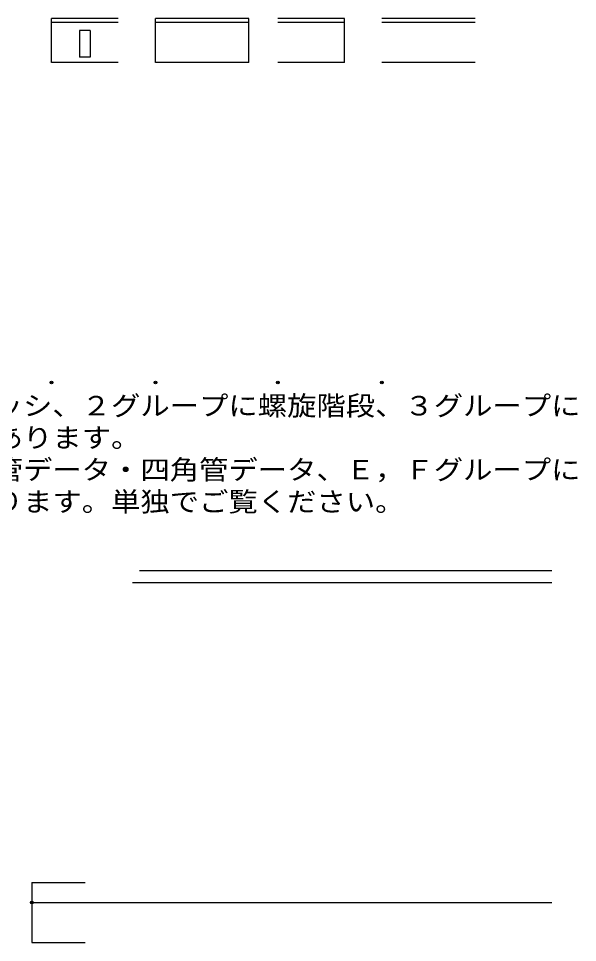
# Model space of a CAD drawing. Units: millimetres at full size, sheet at 1:200. Extents: x -58124 to 58701, y -41213 to 38914.
# Drawn here: x 16791 to 58701, y -33074 to 36214 of the extents above; entities that cross this region are included whole.
import ezdxf
from ezdxf.enums import TextEntityAlignment as Align

# ---------------------------------------------------------------- set-up
doc = ezdxf.new("R2010")
doc.units = ezdxf.units.MM
doc.header["$LTSCALE"] = 200
doc.header["$PDMODE"] = 32
doc.header["$PDSIZE"] = 200
doc.layers.add('0-1_タイトル', color=6, linetype='Continuous')
for name, color, linetype, lineweight in [('0-4_搭屋西面', 7, 'Continuous', 9), ('0-5_搭屋南面', 7, 'Continuous', 9), ('0-6_搭屋東面', 7, 'Continuous', 9), ('0-7_搭屋北面', 7, 'Continuous', 9), ('0-B_ 北\u3000面', 7, 'Continuous', 9)]:
    doc.layers.add(name, color=color, linetype=linetype, lineweight=lineweight)
doc.styles.add('ＭＳ ゴシック', font='')
doc.styles.get('ＭＳ ゴシック').set_extended_font_data('MS Gothic')

msp = doc.modelspace()

# ---------------------------------------------------------------- linework, layer by layer
at = {"layer": '0-4_搭屋西面'}
for p, q in [((19264.9, 32914.3), (19264.9, 36214.3)), ((24264.9, 36214.3), (19264.9, 36214.3)), ((24264.9, 35914.3), (19264.9, 35914.3)), ((24264.9, 32914.3), (19264.9, 32914.3))]:
    msp.add_line(p, q, dxfattribs=at)
at = {"layer": '0-4_搭屋西面', "color": 4}
for p, q in [((21364.9, 35314.3), (21364.9, 33314.3)), ((22164.9, 35314.3), (21364.9, 35314.3)), ((22164.9, 35314.3), (22164.9, 33314.3)), ((22164.9, 33314.3), (21364.9, 33314.3))]:
    msp.add_line(p, q, dxfattribs=at)
at = {"layer": '0-4_搭屋西面', "color": 5}
msp.add_point((19264.9, 8914.3), dxfattribs=at)
at = {"layer": '0-5_搭屋南面'}
for p, q in [((27062.5, 32914.3), (27062.5, 36214.3)), ((34062.5, 36214.3), (27062.5, 36214.3)), ((34062.5, 32914.3), (34062.5, 36214.3)), ((34062.5, 35914.3), (27062.5, 35914.3)), ((34062.5, 32914.3), (27062.5, 32914.3))]:
    msp.add_line(p, q, dxfattribs=at)
at = {"layer": '0-5_搭屋南面', "color": 5}
msp.add_point((27062.5, 8914.3), dxfattribs=at)
at = {"layer": '0-6_搭屋東面'}
for p, q in [((41236.3, 36214.3), (36236.3, 36214.3)), ((41236.3, 32914.3), (41236.3, 36214.3)), ((41236.3, 35914.3), (36236.3, 35914.3)), ((41236.3, 32914.3), (36236.3, 32914.3))]:
    msp.add_line(p, q, dxfattribs=at)
at = {"layer": '0-6_搭屋東面', "color": 5}
msp.add_point((36236.3, 8914.3), dxfattribs=at)
at = {"layer": '0-7_搭屋北面'}
for p, q in [((51034, 36214.3), (44034, 36214.3)), ((51034, 35914.3), (44034, 35914.3)), ((51034, 32914.3), (44034, 32914.3))]:
    msp.add_line(p, q, dxfattribs=at)
at = {"layer": '0-7_搭屋北面', "color": 5}
msp.add_point((44034, 8914.3), dxfattribs=at)
at = {"layer": '0-B_ 北\u3000面'}
for p, q in [((25860.9, -5174.1), (56787.6, -5174.1)), ((25329.6, -6074.1), (56787.6, -6074.1)), ((17787.6, -28574.1), (21787.6, -28574.1)), ((17787.6, -28574.1), (17787.6, -33074.1)), ((17787.6, -30074.1), (56787.6, -30074.1)), ((17787.6, -33074.1), (21787.6, -33074.1))]:
    msp.add_line(p, q, dxfattribs=at)
at = {"layer": '0-B_ 北\u3000面', "color": 5}
msp.add_point((17787.6, -30074.1), dxfattribs=at)

# ---------------------------------------------------------------- texts
at = {"layer": '0-1_タイトル', "style": 'ＭＳ ゴシック', "width": 1.1}
for s, p in [('１グループにサッシ、２グループに螺旋階段、３グループに', (-465.5, 6005.8)), ('外構データ例があります。', (-465.5, 3605.8)), ('Ｄグループに円管データ・四角管データ、Ｅ，Ｆグループに', (-465.5, 1205.8)), ('円データ例があります。単独でご覧ください。', (-465.5, -1194.2))]:
    msp.add_text(s, height=1466, dxfattribs=at).set_placement(p, align=Align.BOTTOM_LEFT)

doc.saveas('drawing.dxf')
